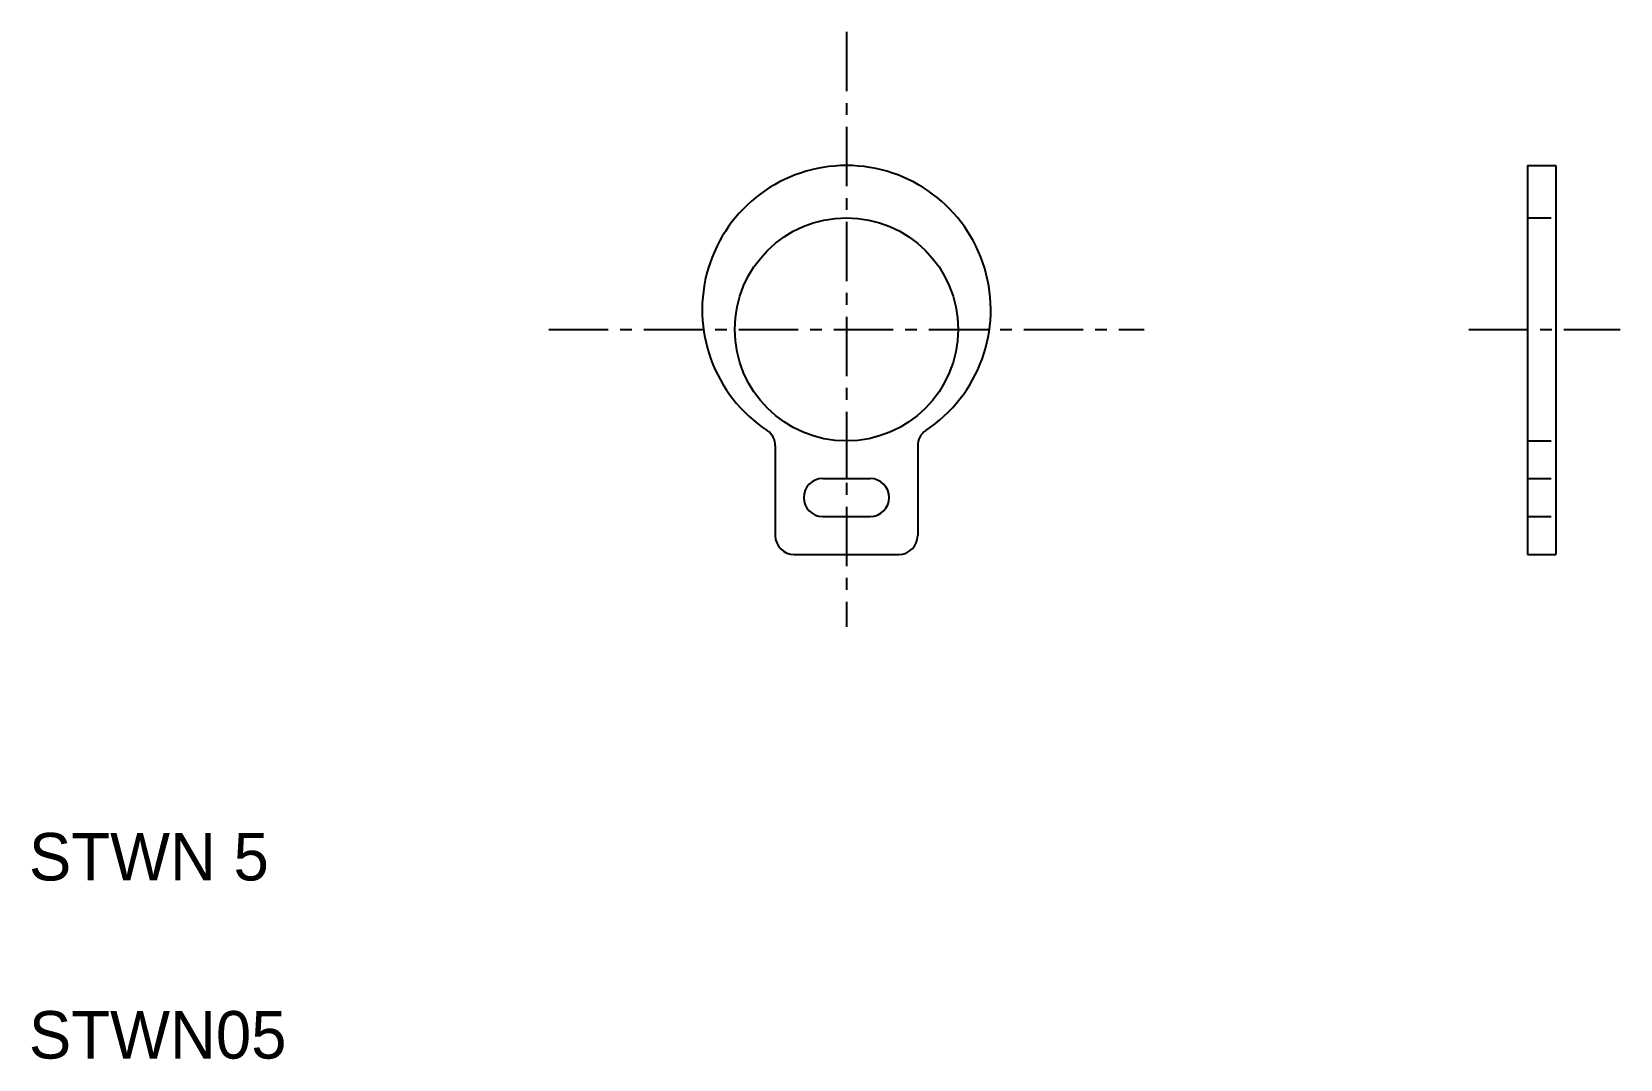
# Model space of a CAD drawing. Extents: x 87.3 to 120.7, y 83 to 104.6.
import ezdxf

# ---------------------------------------------------------------- set-up
doc = ezdxf.new("R2010")
doc.units = 0
doc.linetypes.add('CENTER', pattern=[2, 1.25, -0.25, 0.25, -0.25])
doc.linetypes.add('DASHED', pattern=[0.75, 0.5, -0.25])
doc.layers.get('0').update_dxf_attribs({"linetype": 'CONTINUOUS'})
doc.layers.add('CENTER', color=1, linetype='CENTER')

msp = doc.modelspace()

# ---------------------------------------------------------------- linework, layer by layer
at = {"color": 7, "linetype": 'CONTINUOUS'}
for p, q in [((118.786, 101.807), (118.786, 93.616)), ((118.786, 101.807), (119.386, 101.807)), ((119.386, 101.807), (119.386, 93.616)), ((104.449, 96.007), (104.449, 95.216)), ((102.949, 95.903), (102.949, 94.016)), ((105.949, 95.903), (105.949, 94.016)), ((102.949, 95.275), (102.949, 95.276)), ((103.949, 95.216), (104.949, 95.216)), ((102.949, 94.939), (102.949, 94.939)), ((103.949, 94.416), (104.949, 94.416)), ((104.449, 94.416), (104.449, 93.616)), ((103.349, 93.616), (105.549, 93.616)), ((118.786, 93.616), (119.386, 93.616))]:
    msp.add_line(p, q, dxfattribs=at)
at = {"color": 3, "linetype": 'DASHED'}
for p, q in [((118.786, 100.707), (119.386, 100.707)), ((118.786, 96.007), (119.386, 96.007)), ((118.786, 95.216), (119.386, 95.216)), ((118.786, 94.416), (119.386, 94.416))]:
    msp.add_line(p, q, dxfattribs=at)
at = {"color": 7, "linetype": 'CONTINUOUS'}
msp.add_circle((104.449, 98.357), 2.35, dxfattribs=at)
for centre, radius, start, end in [((104.449, 98.769), 3.038, 303.3045, 236.6955), ((102.549, 95.903), 0.4, 0, 54.6009), ((106.349, 95.903), 0.4, 125.3991, 180), ((103.949, 94.816), 0.4, 90, 270), ((104.949, 94.816), 0.4, 270, 90), ((103.349, 94.016), 0.4, 180, 270), ((105.549, 94.016), 0.4, 270, 0)]:
    msp.add_arc(centre, radius, start, end, dxfattribs=at)
at = {"layer": 'CENTER', "color": 1, "linetype": 'CENTER'}
for p, q in [((104.449, 104.623), (104.449, 92.091)), ((98.183, 98.357), (110.715, 98.357)), ((117.553, 98.357), (120.741, 98.357))]:
    msp.add_line(p, q, dxfattribs=at)

# ---------------------------------------------------------------- texts
at = {"color": 7, "linetype": 'CONTINUOUS'}
for s, p in [('STWN 5', (87.235, 86.754)), ('STWN05', (87.235, 83.004))]:
    msp.add_text(s, height=1, dxfattribs=at).set_placement(p)

doc.saveas('drawing.dxf')
